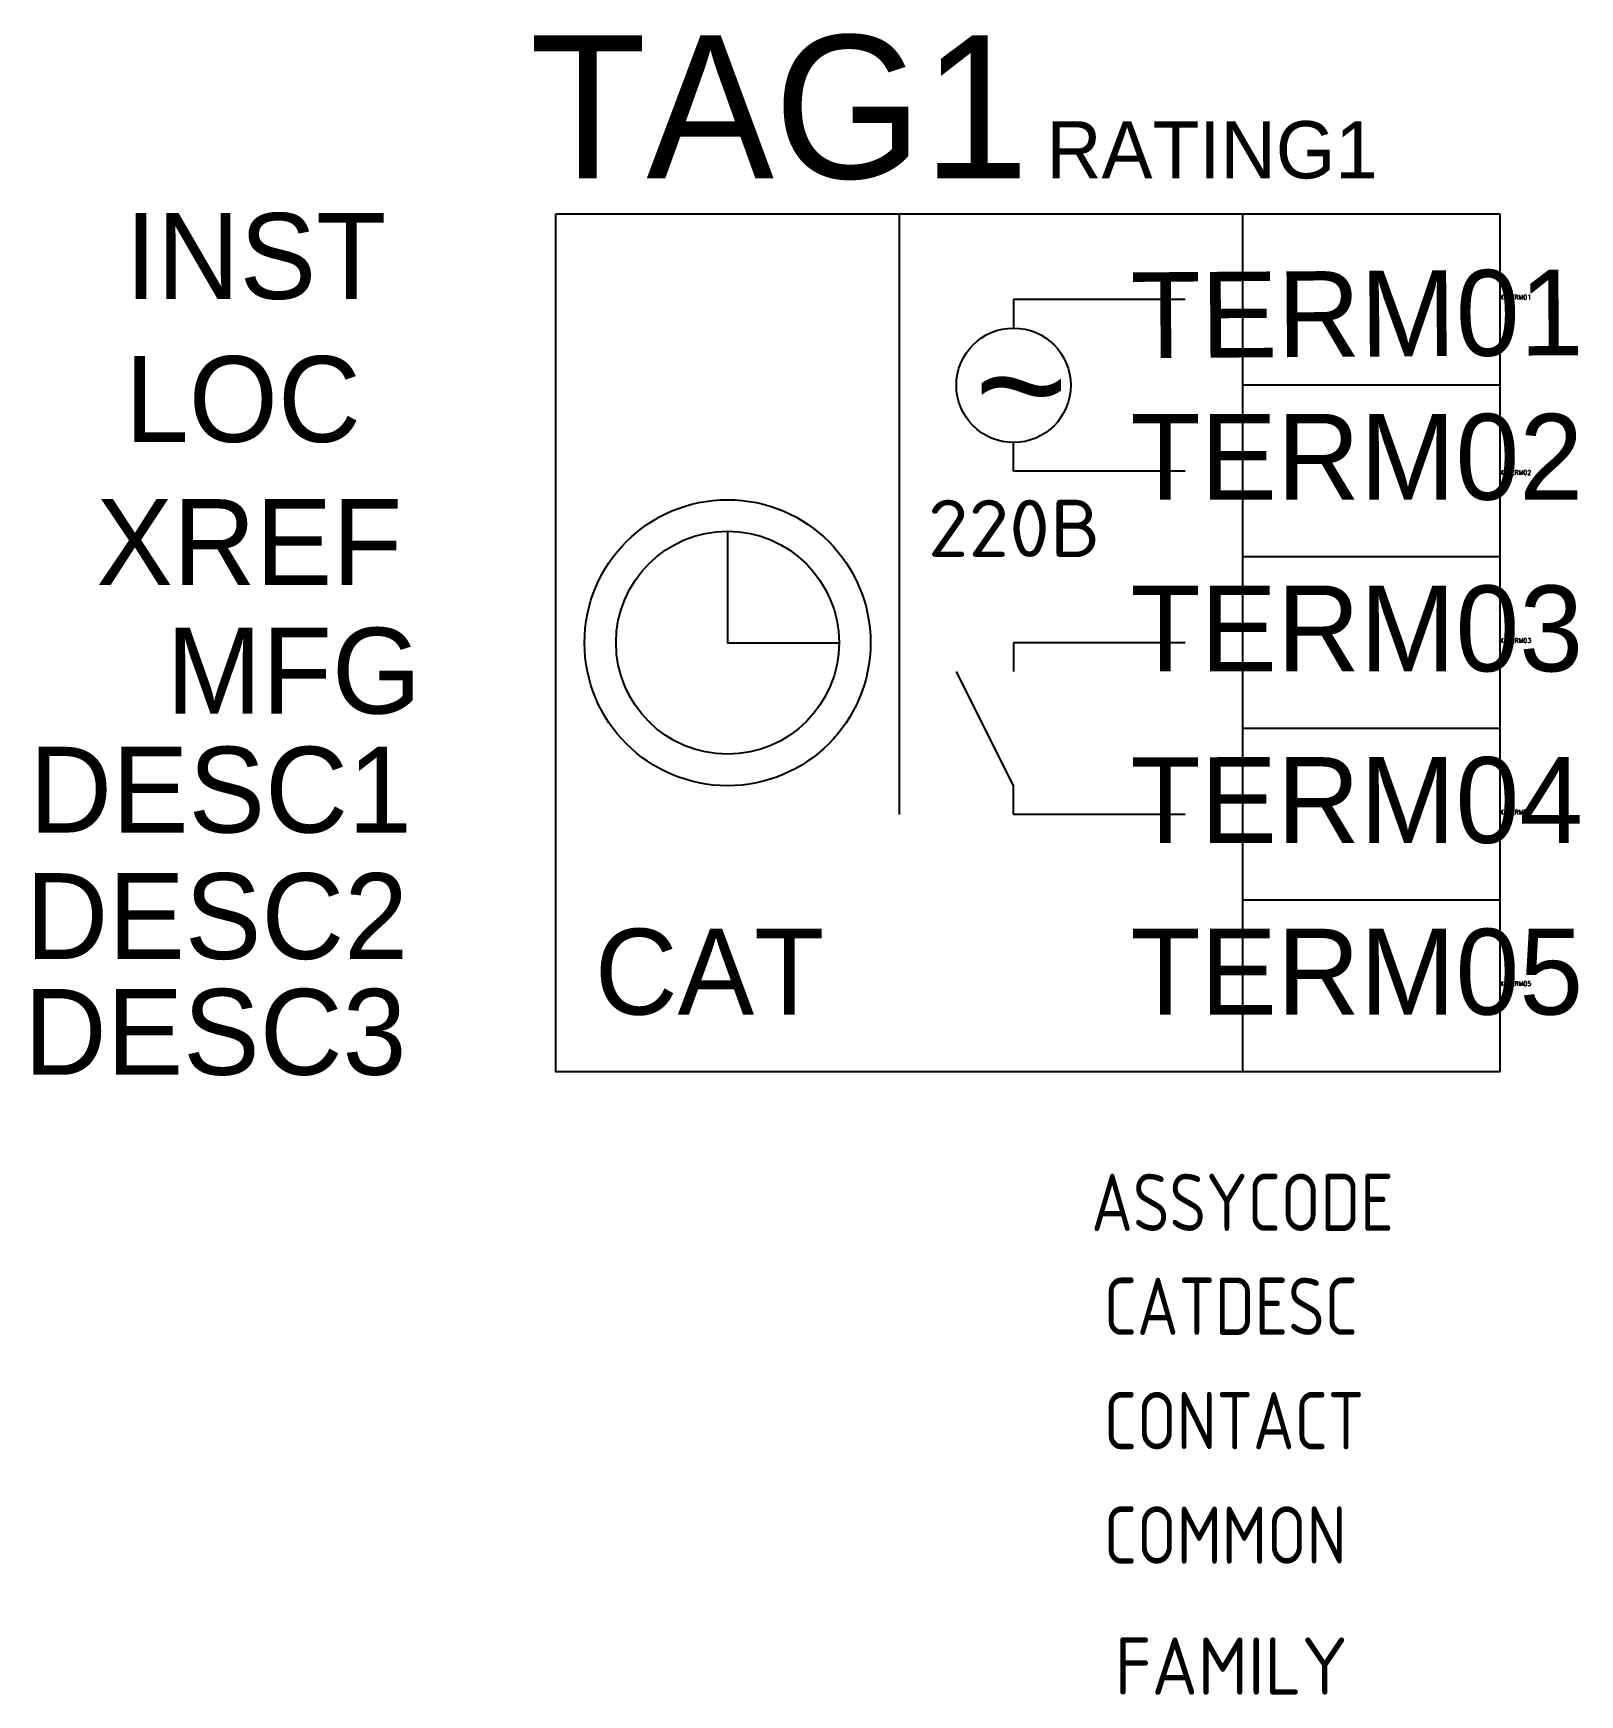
# Model space of a CAD drawing. Extents: x -25.6 to 1.4, y -24.4 to 4.7.
import ezdxf
from ezdxf.enums import TextEntityAlignment as Align

# ---------------------------------------------------------------- set-up
doc = ezdxf.new("R2010")
doc.units = 0
doc.header["$MEASUREMENT"] = 0
doc.styles.add('WD', font='txt.shx')
doc.styles.add('WD_IEC', font='isocp2.shx', dxfattribs={"width": 0.9, "height": 4})

msp = doc.modelspace()

# ---------------------------------------------------------------- linework, layer by layer
for p, q in [((-10.5, 1.5), (-10.5, -9)), ((-4.5, 1.5), (-4.5, -13.5)), ((-5.5, 0), (-8.5, 0)), ((-8.5, 0), (-8.5, -0.5)), ((0, -1.5), (-4.5, -1.5)), ((-8.5, -3), (-8.5, -2.5)), ((-5.5, -3), (-8.5, -3)), ((-4.5, -3), (-4.5, -3)), ((-13.5, -4.051), (-13.5, -6)), ((0, -4.5), (-4.5, -4.5)), ((-13.5, -6), (-11.551, -6)), ((-5.5, -6), (-8.5, -6)), ((-8.5, -6), (-8.5, -6.5)), ((-8.5, -8.5), (-9.5, -6.5)), ((0, -7.5), (-4.5, -7.5)), ((-8.5, -9), (-8.5, -8.5)), ((-5.5, -9), (-8.5, -9)), ((0, -10.5), (-4.5, -10.5))]:
    msp.add_line(p, q)
msp.add_lwpolyline([(-16.5, 1.5), (0, 1.5), (0, -13.5), (-16.5, -13.5)], close=True)
for centre, radius in [((-8.5, -1.5), 1), ((-13.5, -6), 2.5), ((-13.5, -6), 1.949)]:
    msp.add_circle(centre, radius)

# ---------------------------------------------------------------- texts
at = {"style": 'WD'}
msp.add_text('220В', height=1, dxfattribs=at).set_placement((-10, -4.5))
at = {"insert": (-9.182, -0.484), "char_height": 2.01, "attachment_point": 1, "style": 'WD'}
msp.add_mtext_dynamic_manual_height_columns('{\\fArial|b0|i0|c0|p34;~}', width=0.60227, gutter_width=0.05, heights=[0], dxfattribs=at)
msp.add_attdef('TAG1', text='TE', height=2.5).set_placement((-12.595, 2.117), align=Align.CENTER)
msp.add_attdef('RATING1', (-7.928, 2.117), '1мин - 168ч', height=1)
at = {"flags": 1}
for tag, p in [('INST', (-24.035, 0.01)), ('LOC', (-24.035, -2.49)), ('XREF', (-24.535, -4.99)), ('MFG', (-23.312, -7.238)), ('CAT', (-15.821, -12.5))]:
    msp.add_attdef(tag, p, '', height=1.5, dxfattribs=at)
at = {"linetype": 'Continuous'}
for tag, text, rotation, p in [('TERM01', '1', 0.3906, (-2.5, 0.5)), ('TERM02', '2', 0.0078, (-2.5, -2)), ('TERM03', '3', 0.0078, (-2.5, -5)), ('TERM04', '4', 0.0078, (-2.5, -8)), ('TERM05', '5', 0.0078, (-2.5, -11))]:
    msp.add_attdef(tag, text=text, height=1.5, rotation=rotation, dxfattribs=at).set_placement(p, align=Align.TOP_CENTER)
at = {"flags": 1}
for tag, p, s, height, style in [('X1TERM01', (0, 0), '', 0.08, 'WD'), ('X1TERM01', (0, 0), '', 0.08, 'WD'), ('X1TERM01', (0, 0), '', 0.08, 'WD'), ('X1TERM02', (0, -3.065), '', 0.08, 'WD'), ('X1TERM03', (0, -6), '', 0.08, 'WD'), ('X1TERM04', (0, -9), '', 0.08, 'WD'), ('X1TERM05', (0, -12), '', 0.08, 'WD'), ('FAMILY', (-6.731, -24.388), 'TD_ACKO', 1, 'WD_IEC')]:
    msp.add_attdef(tag, p, s, height=height, dxfattribs=dict(at, style=style))
for tag, p in [('DESC1', (-19.02, -9.318)), ('DESC2', (-19.085, -11.528)), ('DESC3', (-19.114, -13.552))]:
    msp.add_attdef(tag, text='', height=1.5, dxfattribs=at).set_placement(p, align=Align.RIGHT)
at = {"style": 'WD_IEC', "width": 0.9, "flags": 1}
for tag, p in [('ASSYCODE', (-7.141, -16.282)), ('CATDESC', (-6.923, -18.099)), ('CONTACT', (-6.923, -20.099)), ('COMMON', (-6.923, -22.099))]:
    msp.add_attdef(tag, p, '', height=1, dxfattribs=at)

doc.saveas('drawing.dxf')
